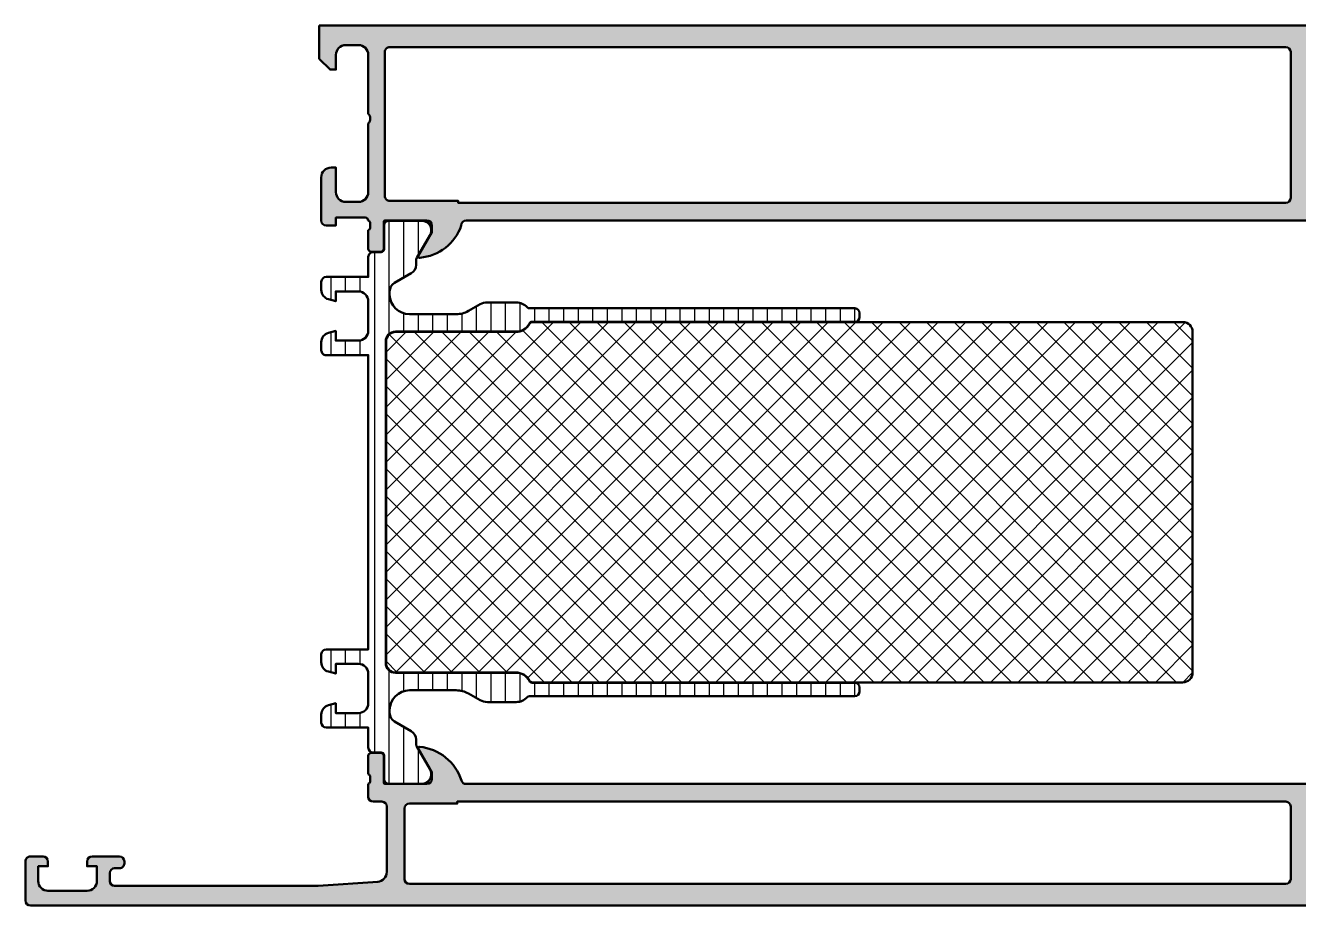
# Model space of a CAD drawing. Extents: x 0 to 260, y 0 to 90.
# Drawn here: x 0 to 130, y 0 to 89.8 of the extents above; entities that cross this region are included whole.
import ezdxf

# ---------------------------------------------------------------- set-up
doc = ezdxf.new("R2010")
doc.units = 0
for name, color, linetype, lineweight in [('0S-Alu contour', 7, 'Continuous', 50), ('0S-Alu hatch', 252, 'Continuous', 25), ('0S-Plastic contour', 254, 'Continuous', 50), ('0S-Plastic hatch', 253, 'Continuous', 25), ('0S-PT contour', 91, 'Continuous', 50), ('0S-PT hatch', 103, 'Continuous', 25)]:
    doc.layers.add(name, color=color, linetype=linetype, lineweight=lineweight)

# ---------------------------------------------------------------- blocks, each defined once
blk = doc.blocks.new('345580__B9517A01_B5C0_4A3F_B7CD_205CC49876D6_')
at = {"layer": '0S-Alu hatch'}
h = blk.add_hatch(color=256, dxfattribs=at)
edge = h.paths.add_edge_path()
edge.add_line((30, 89.80000000000003), (30, 86.39999852180478))
edge.add_line((30, 86.39999852180478), (31.0999755859375, 85.29999980926509))
edge.add_line((31.0999755859375, 85.29999980926509), (31.69998168945312, 85.29999980926509))
edge.add_line((31.69998168945312, 85.29999980926509), (31.69998168871611, 86.79996546848243))
edge.add_ellipse((32.70002008335165, 86.79996546848243), major_axis=(-1.000038394635549, 0), ratio=1, start_angle=270, end_angle=360, ccw=False)
edge.add_line((32.70002008335165, 87.80000386311796), (33.99995442909356, 87.80000386341928))
edge.add_ellipse((33.99995442852659, 86.79995829090755), major_axis=(-1.000045572511737, 0), ratio=1, start_angle=180, end_angle=269.9999999675165, ccw=False)
edge.add_line((35.00000000103833, 86.79995829090753), (35, 80.7999998092651))
edge.add_ellipse((34.47487768903659, 80.29999980926509), major_axis=(-0.725088574914509, 0), ratio=1, start_angle=136.4038464693326, end_angle=223.5961535306675, ccw=False)
edge.add_line((35, 79.7999998092651), (35.00000000036453, 72.80002776445481))
edge.add_ellipse((33.99997299848461, 72.8000277644548), major_axis=(-1.000027001879921, 0), ratio=1, start_angle=90, end_angle=180, ccw=False)
edge.add_line((33.99997299848461, 71.80000076257487), (32.70000151232053, 71.80000076274294))
edge.add_ellipse((32.70000151260096, 72.80002058608726), major_axis=(-1.000019823344317, 0), ratio=1, start_angle=0, end_angle=89.99999998393292, ccw=False)
edge.add_line((31.69998168925665, 72.80002058608724), (31.69998168945312, 75.2999998092651))
edge.add_line((31.69998168945312, 75.2999998092651), (31.20001605502165, 75.29999980985556))
edge.add_arc((31.20001605502165, 74.29996544369656), 1.000034366158999, 90, 180)
edge.add_line((30.19998168886265, 74.29996544369656), (30.19998168944562, 69.89999434846648))
edge.add_arc((30.69998443032073, 69.89999434853355), 0.5000027408751109, 180, 270)
edge.add_line((30.69998443032073, 69.39999160765845), (31.69998168945312, 69.39999160766598))
edge.add_line((31.69998168945312, 69.39999160766598), (31.70016479492188, 70.19972000122065))
edge.add_line((31.70016479492188, 70.19972000122065), (34.70003800909751, 70.19972000140574))
edge.add_ellipse((34.70003800909752, 69.89940034607781), major_axis=(-0.3003196553279253, 0), ratio=1, start_angle=180.0511970820352, end_angle=270.00000000000136, ccw=False)
edge.add_ellipse((34.92152106016126, 69.63214797861436), major_axis=(-0.2788951901448398, 0), ratio=1, start_angle=178.8354106258569, end_angle=253.58012358050388, ccw=False)
edge.add_line((35.20035864049408, 69.62647956789598), (35.20035864049408, 69.17288556789661))
edge.add_ellipse((34.9214905448509, 69.16722490841963), major_axis=(-0.2789255417371562, 0), ratio=1, start_angle=106.42459455535581, end_angle=181.1628700728718, ccw=False)
edge.add_line((35.00035764049407, 68.89968156789668), (35.00035764049407, 67.01967056788816))
edge.add_arc((35.30035764049408, 67.01967056788816), 0.3000000000000114, 180, 269.9999999999986)
edge.add_line((35.30035764049408, 66.71967056788814), (36.28033195953686, 66.71967056788814))
edge.add_arc((36.28033195953686, 67.01967056788816), 0.3000000000000114, 270, 360)
edge.add_line((36.58033195953687, 67.01967056788816), (36.58033195953687, 69.77966856788817))
edge.add_ellipse((36.70033195953697, 69.77966856788817), major_axis=(-0.120000000000104, 0), ratio=1, start_angle=265.58449498944435, end_angle=360, ccw=False)
edge.add_line((36.70957062048508, 69.89931240243016), (41.00051221468852, 69.89930496239573))
edge.add_ellipse((41.00051134773772, 69.3993203994287), major_axis=(-0.4999845629677806, 0), ratio=1, start_angle=180, end_angle=269.9999006516882, ccw=False)
edge.add_line((41.5004959107055, 69.3993203994287), (41.50049591064453, 68.69930801391598))
edge.add_line((41.50049591064453, 68.69930801391598), (40.11225128173828, 66.29478988647458))
edge.add_arc((40.23609723052484, 66.23688135873356), 0.1367158243071213, 154.9399071397919, 284.9282666313416)
edge.add_arc((39.92151596784562, 70.91557957429787), 4.823500259115358, 274.1587444483585, 341.678330230118)
edge.add_ellipse((45.000588291585, 69.3999001812348), major_axis=(-0.5000917814879501, 0), ratio=1, start_angle=-89.9317250025066, end_angle=0.06819458037307413, ccw=False)
edge.add_line((44.99999237060552, 69.89999160766598), (214.9994794060899, 69.89930496228506))
edge.add_ellipse((214.9994773865842, 69.39931640635945), major_axis=(-0.49998855592969, 0), ratio=1, start_angle=179.9986885611582, end_angle=269.99976857639973, ccw=False)
edge.add_arc((219.977377074797, 70.78583687109092), 4.687660273983787, 197.2045170357578, 266.9584959774186)
edge.add_arc((219.7667764371957, 66.23444528978179), 0.1351537462999097, 253.6159180650848, 386.5186134924327)
edge.add_line((219.887710571289, 66.29478988647453), (218.4994659423828, 68.699308013916))
edge.add_line((218.4994659423828, 68.699308013916), (218.4994659423552, 69.39931784455008))
edge.add_ellipse((218.9994530601293, 69.39931784455008), major_axis=(-0.4999871177740545, 0), ratio=1, start_angle=270.0000993480004, end_angle=360, ccw=False)
edge.add_line((218.9994521931767, 69.89930496232337), (223.2910830284891, 69.8993124036063))
edge.add_ellipse((223.299846149721, 69.77963279921897), major_axis=(-0.1200000000001284, 0), ratio=1, start_angle=180, end_angle=274.18780994660534, ccw=False)
edge.add_line((223.4198461497212, 69.779632799219), (223.4198461497211, 67.01963479921899))
edge.add_arc((223.7198461497211, 67.01963479921899), 0.2999999999999545, 180, 270)
edge.add_line((223.7198461497211, 66.71963479921904), (224.6998204687639, 66.71963479921901))
edge.add_arc((224.6998204687639, 67.019634799219), 0.2999999999999971, 270, 360)
edge.add_line((224.9998204687639, 67.01963479921899), (224.999820468764, 68.89964579922749))
edge.add_ellipse((225.0786875644072, 69.16718913975052), major_axis=(-0.2789255417372578, 0), ratio=1, start_angle=-1.162870072608598, end_angle=73.57540544463791, ccw=False)
edge.add_line((224.7998194687639, 69.17284979922623), (224.7998194687639, 69.6264437992274))
edge.add_ellipse((225.0786569153069, 69.63211220723817), major_axis=(-0.2788950563276754, 0), ratio=1, start_angle=-73.58012358058221, end_angle=1.1645893766420272, ccw=False)
edge.add_ellipse((225.2999407216665, 69.89959974650107), major_axis=(-0.3001202547224071, 0), ratio=1, start_angle=270, end_angle=359.993689922838, ccw=False)
edge.add_line((225.2999407216665, 70.19972000122347), (228.2998046874999, 70.19972000122065))
edge.add_line((228.2998046874999, 70.19972000122065), (228.2999877929687, 69.39999160766598))
edge.add_line((228.2999877929687, 69.39999160766598), (229.2999850521012, 69.39999160765846))
edge.add_arc((229.2999850521012, 69.89999434853358), 0.5000027408751038, 270, 360)
edge.add_line((229.7999877929763, 69.89999434846646), (229.7999877935592, 74.29996544369656))
edge.add_arc((228.7999534274002, 74.29996544369656), 1.000034366159042, 0, 89.99999999999837)
edge.add_line((228.7999534274002, 75.2999998098556), (228.2999877929687, 75.2999998092651))
edge.add_line((228.2999877929687, 75.2999998092651), (228.2999877931652, 72.80002058608724))
edge.add_ellipse((227.2999679698209, 72.80002058608729), major_axis=(-1.000019823344359, 0), ratio=1, start_angle=90.00000001606918, end_angle=180, ccw=False)
edge.add_line((227.2999679701013, 71.80000076274294), (225.9999964839372, 71.80000076257488))
edge.add_ellipse((225.9999964839372, 72.80002776445473), major_axis=(-1.000027001879843, 0), ratio=1, start_angle=0, end_angle=90.00000000000159, ccw=False)
edge.add_line((224.9999694820574, 72.80002776445474), (224.9999694824219, 79.7999998092651))
edge.add_ellipse((225.5250917933853, 80.29999980926509), major_axis=(-0.725088574914509, 0), ratio=1, start_angle=-43.59615353066738, end_angle=43.59615353066738, ccw=False)
edge.add_line((224.9999694824219, 80.7999998092651), (224.9999694813836, 86.79995829090753))
edge.add_ellipse((226.0000150538953, 86.79995829090755), major_axis=(-1.000045572511766, 0), ratio=1, start_angle=270.00000003248596, end_angle=360, ccw=False)
edge.add_line((226.0000150533283, 87.8000038634193), (227.2999493990703, 87.80000386311796))
edge.add_ellipse((227.2999493990702, 86.79996546848236), major_axis=(-1.000038394635609, 0), ratio=1, start_angle=180, end_angle=269.9999999999984, ccw=False)
edge.add_line((228.2999877937058, 86.79996546848236), (228.2999877929687, 85.29999980926509))
edge.add_line((228.2999877929687, 85.29999980926509), (228.8999938964844, 85.29999980926509))
edge.add_line((228.8999938964844, 85.29999980926509), (229.9999694824219, 86.39999852180478))
edge.add_line((229.9999694824219, 86.39999852180478), (229.9999694824219, 89.80000000000003))
edge.add_line((229.9999694824219, 89.80000000000003), (30, 89.80000000000003))
edge = h.paths.add_edge_path()
edge.add_ellipse((37.19999335623653, 87.09998761796082), major_axis=(-0.5000078521478031, 0), ratio=1, start_angle=269.9999999999992, end_angle=360, ccw=False)
edge.add_line((37.19999335623654, 87.59999547010862), (128.6999893188476, 87.59999547004693))
edge.add_ellipse((128.6999889679596, 87.0999951191589), major_axis=(-0.5000003508881719, 0), ratio=1, start_angle=180, end_angle=269.9999597912186, ccw=False)
edge.add_line((129.1999893188477, 87.0999951191589), (129.1999893188477, 72.19999501031185))
edge.add_ellipse((128.6999889679596, 72.19999501031185), major_axis=(-0.5000003508881719, 0), ratio=1, start_angle=90, end_angle=180, ccw=False)
edge.add_line((128.6999889679596, 71.69999465942368), (44.19998550415039, 71.6999946594238))
edge.add_line((44.19998550415039, 71.6999946594238), (44.19998550415039, 71.89999160766598))
edge.add_line((44.19998550415039, 71.89999160766598), (37.19999015797926, 71.89999160764432))
edge.add_ellipse((37.19999015797925, 72.39999626149485), major_axis=(-0.5000046538505245, 0), ratio=1, start_angle=0, end_angle=90.0000000000008, ccw=False)
edge.add_line((36.69998550412873, 72.39999626149485), (36.69998550408873, 87.09998761796157))
edge = h.paths.add_edge_path()
edge.add_ellipse((131.2999881438568, 87.09999511915893), major_axis=(-0.5000003508881435, 0), ratio=1, start_angle=270.00000000000324, end_angle=360, ccw=False)
edge.add_line((131.2999881438567, 87.59999547004708), (222.7999877929687, 87.59999547004693))
edge.add_ellipse((222.7999799408826, 87.09998761796076), major_axis=(-0.5000078521478315, 0), ratio=1, start_angle=180, end_angle=269.99910023133594, ccw=False)
edge.add_line((223.2999877930304, 87.09998761796153), (223.2999877929904, 72.39999626149486))
edge.add_ellipse((222.7999831391398, 72.39999626149486), major_axis=(-0.5000046538505388, 0), ratio=1, start_angle=90.00000000000318, end_angle=180, ccw=False)
edge.add_line((222.7999831391399, 71.89999160764432), (215.7999877929687, 71.89999160766598))
edge.add_line((215.7999877929687, 71.89999160766598), (215.7999877929687, 71.6999946594238))
edge.add_line((215.7999877929687, 71.6999946594238), (131.2999881438567, 71.69999465942364))
edge.add_ellipse((131.2999881438568, 72.19999501031181), major_axis=(-0.5000003508881719, 0), ratio=1, start_angle=0, end_angle=89.9999999999967, ccw=False)
edge.add_line((130.7999877929686, 72.19999501031181), (130.7999877929686, 87.09999511915893))
at = {"layer": '0S-Alu contour', "color": 7}
for points in [[(30, 89.80000000000003), (30, 86.39999852180478), (31.0999755859375, 85.29999980926509), (31.69998168945312, 85.29999980926509), (31.69998168871611, 86.79996546848243)], [(228.2999877937058, 86.79996546848236), (228.2999877929687, 85.29999980926509), (228.8999938964844, 85.29999980926509), (229.9999694824219, 86.39999852180478), (229.9999694824219, 89.80000000000003), (30, 89.80000000000003)], [(32.70002008335165, 87.80000386311796), (33.99995442909356, 87.80000386341928)], [(37.19999335623654, 87.59999547010862), (128.6999893188476, 87.59999547004693)], [(35.00000000103833, 86.79995829090753), (35, 80.7999998092651)], [(36.69998550412873, 72.39999626149485), (36.69998550408873, 87.09998761796157)], [(129.1999893188477, 87.0999951191589), (129.1999893188477, 72.19999501031185)], [(35, 79.7999998092651), (35.00000000036453, 72.80002776445481)], [(30.19998168886265, 74.29996544369656), (30.19998168944562, 69.89999434846648)], [(31.69998168925665, 72.80002058608724), (31.69998168945312, 75.2999998092651), (31.20001605502165, 75.29999980985556)], [(33.99997299848461, 71.80000076257487), (32.70000151232053, 71.80000076274294)], [(128.6999889679596, 71.69999465942368), (44.19998550415039, 71.6999946594238), (44.19998550415039, 71.89999160766598), (37.19999015797926, 71.89999160764432)], [(30.69998443032073, 69.39999160765845), (31.69998168945312, 69.39999160766598), (31.70016479492188, 70.19972000122065), (34.70003800909751, 70.19972000140574)], [(35.20035864049408, 69.62647956789598), (35.20035864049408, 69.17288556789661)], [(36.58033195953687, 67.01967056788816), (36.58033195953687, 69.77966856788817)], [(36.70957062048508, 69.89931240243016), (41.00051221468852, 69.89930496239573)], [(41.5004959107055, 69.3993203994287), (41.50049591064453, 68.69930801391598), (40.11225128173828, 66.29478988647458)], [(44.99999237060552, 69.89999160766598), (214.9994794060899, 69.89930496228506)], [(35.00035764049407, 68.89968156789668), (35.00035764049407, 67.01967056788816)], [(35.30035764049408, 66.71967056788814), (36.28033195953686, 66.71967056788814)]]:
    blk.add_lwpolyline(points, dxfattribs=at)
at = {"layer": '0S-Alu contour', "color": 7, "extrusion": (0, 0, -1)}
for centre, radius, start, end in [((-32.70002008335165, 86.79996546848243), 1.000038394635549, 0, 90), ((-33.99995442852659, 86.79995829090755), 1.000045572511737, 90.00000003248354, 180), ((-37.19999335623653, 87.09998761796082), 0.5000078521478031, 0, 90.00000000000081), ((-128.6999889679596, 87.0999951191589), 0.5000003508881719, 90.0000402087814, 180), ((-34.47487768903659, 80.29999980926509), 0.725088574914509, 136.4038464693325, 223.5961535306674), ((-32.70000151260096, 72.80002058608726), 1.000019823344317, 270.0000000160671, 0), ((-33.99997299848461, 72.8000277644548), 1.000027001879921, 180, 270), ((-37.19999015797925, 72.39999626149485), 0.5000046538505245, 269.9999999999992, 0), ((-128.6999889679596, 72.19999501031185), 0.5000003508881719, 180, 270), ((-34.70003800909752, 69.89940034607781), 0.3003196553279253, 89.99999999999864, 179.9488029179648), ((-34.92152106016126, 69.63214797861436), 0.2788951901448398, 106.4198764194961, 181.1645893741432), ((-34.9214905448509, 69.16722490841963), 0.2789255417371562, 178.8371299271282, 253.5754054446442), ((-36.70033195953697, 69.77966856788817), 0.120000000000104, 0, 94.41550501055562), ((-41.00051134773772, 69.3993203994287), 0.4999845629677806, 90.00009934831178, 180), ((-45.000588291585, 69.3999001812348), 0.5000917814879501, 359.9318054196269, 89.93172500250674)]:
    blk.add_arc(centre, radius, start, end, dxfattribs=at)
at = {"layer": '0S-Alu contour', "color": 7}
for centre, radius, start, end in [((31.20001605502165, 74.29996544369656), 1.000034366158999, 90, 180), ((30.69998443032073, 69.89999434853355), 0.5000027408751109, 180, 270), ((39.92151596784562, 70.91557957429787), 4.823500259115358, 274.1587444483585, 341.678330230118), ((35.30035764049408, 67.01967056788816), 0.3000000000000114, 180, 269.9999999999986), ((36.28033195953686, 67.01967056788816), 0.3000000000000114, 270, 0), ((40.23609723052484, 66.23688135873356), 0.1367158243071213, 154.9399071397919, 284.9282666313416)]:
    blk.add_arc(centre, radius, start, end, dxfattribs=at)
blk = doc.blocks.new('245329__1986B05C_90F6_4254_B314_C92E28A508D5___5B4D52C8_DFF7_4122_A26E_63A068A62F2D_')
at = {"layer": '0S-Plastic hatch'}
h = blk.add_hatch(dxfattribs=at)
h.set_pattern_fill('ANSI31', color=256, scale=0.4680000000000001, angle=45, style=0)
h.set_pattern_definition([(90, (0, 0), (-1.4859, 0), [])])
edge = h.paths.add_edge_path()
edge.add_arc((39.19999999999996, 62.34999999999937), 2.010000000000005, 180, 270)
edge.add_line((39.19999999999996, 60.33999999999936), (43.99162662856488, 60.33999999999935))
edge.add_arc((43.99162662856488, 62.84999999999946), 2.510000000000104, 270, 299.5075853665981)
edge.add_line((45.22789897100707, 60.66557085367472), (46.43147689222133, 61.34673283985069))
edge.add_ellipse((47.16535967717709, 60.05000000000048), major_axis=(-1.49000000000014, 0), ratio=1, start_angle=269.99999999999943, end_angle=299.50758536659833, ccw=False)
edge.add_line((47.16535967717711, 61.54000000000062), (50.12499866056391, 61.54000000000062))
edge.add_ellipse((50.12499866056387, 60.05000000004333), major_axis=(-1.489999999957291, 0), ratio=1, start_angle=221.8103148951162, end_angle=269.99999999999864, ccw=False)
edge.add_arc((51.46663944704583, 61.24999999999938), 0.3100000000000608, 221.8103148951158, 270)
edge.add_line((51.46663944704583, 60.93999999999932), (84.6945936405891, 60.93999999999935))
edge.add_ellipse((84.69459364058909, 60.44999999999934), major_axis=(-0.4900000000000162, 0), ratio=1, start_angle=180, end_angle=269.9999999999967, ccw=False)
edge.add_line((85.18459364058911, 60.44999999999935), (85.18459364058911, 60.04999999999931))
edge.add_ellipse((84.69459364058916, 60.04999999999932), major_axis=(-0.4899999999999523, 0), ratio=1, start_angle=90.0000000000017, end_angle=180, ccw=False)
edge.add_line((84.69459364058916, 59.55999999999936), (51.73745021024311, 59.55999999999933))
edge.add_arc((51.7374502102431, 59.24999999999914), 0.3100000000001941, 89.9999999999987, 153.6122000380876)
edge.add_ellipse((50.1249986605644, 60.05000000003205), major_axis=(-1.490000000031441, 0), ratio=1, start_angle=87.34531223058929, end_angle=153.6122000380873, ccw=False)
edge.add_line((50.05598712564871, 58.56159904325251), (37.7997360613143, 58.55839617304859))
edge.add_arc((37.79999999999983, 57.54839620753553), 1.009999999999999, 90.01497284445892, 180)
edge.add_line((36.78999999999984, 57.54839620753553), (36.79000000000012, 24.75160379246477))
edge.add_arc((37.80000000000013, 24.75160379246478), 1.010000000000005, 180, 269.9850271555407)
edge.add_line((37.79973606131458, 23.74160382695172), (50.05598712564865, 23.7384009567478))
edge.add_ellipse((50.12499866056448, 22.24999999996836), major_axis=(-1.490000000031339, 0), ratio=1, start_angle=206.3877999619125, end_angle=272.6546877694161, ccw=False)
edge.add_arc((51.7374502102432, 23.05000000000127), 0.3100000000003116, 206.387799961913, 270)
edge.add_line((51.7374502102432, 22.74000000000096), (84.69459364058913, 22.74000000000095))
edge.add_ellipse((84.69459364058913, 22.25000000000098), major_axis=(-0.4899999999999736, 0), ratio=1, start_angle=180, end_angle=270, ccw=False)
edge.add_line((85.18459364058911, 22.25000000000097), (85.18459364058911, 21.85000000000095))
edge.add_ellipse((84.6945936405891, 21.85000000000097), major_axis=(-0.4900000000000091, 0), ratio=1, start_angle=90.0000000000017, end_angle=180, ccw=False)
edge.add_line((84.6945936405891, 21.36000000000096), (51.46663944704581, 21.36000000000096))
edge.add_arc((51.46663944704581, 21.05000000000092), 0.3100000000000413, 90.00000000000134, 138.1896851048852)
edge.add_ellipse((50.12499866056391, 22.24999999995688), major_axis=(-1.489999999957196, 0), ratio=1, start_angle=90, end_angle=138.1896851048847, ccw=False)
edge.add_line((50.12499866056391, 20.75999999999969), (47.16535967717703, 20.75999999999969))
edge.add_ellipse((47.16535967717701, 22.2499999999997), major_axis=(-1.490000000000012, 0), ratio=1, start_angle=60.49241463340172, end_angle=90.0000000000008, ccw=False)
edge.add_line((46.43147689222131, 20.95326716014961), (45.22789897100707, 21.63442914632558))
edge.add_arc((43.99162662856489, 19.45000000000088), 2.510000000000058, 60.49241463340152, 89.99999999999984)
edge.add_line((43.99162662856489, 21.96000000000094), (39.19999999999996, 21.96000000000094))
edge.add_arc((39.19999999999996, 19.95000000000093), 2.010000000000008, 90, 180)
edge.add_line((37.18999999999996, 19.95000000000056), (37.19000000000001, 19.64428655316083))
edge.add_arc((38.20000000000001, 19.64428655316099), 1.009999999999998, 180, 239.9999999999998)
edge.add_line((37.69500000000001, 18.76960089533871), (39.393692007793, 17.78886060736915))
edge.add_ellipse((38.89869200779301, 16.93149545762258), major_axis=(-0.9899999999999806, 0), ratio=1, start_angle=180, end_angle=240, ccw=False)
edge.add_line((39.88869200779299, 16.9314954576224), (39.88869200779291, 16.47641776617662))
edge.add_arc((40.39869200779288, 16.47641776617653), 0.5099999999999838, 180, 209.9999965993454)
edge.add_line((39.95701903672792, 16.22141779239098), (41.27694055409615, 13.93524634894258))
edge.add_ellipse((40.4442288491153, 13.39981807472298), major_axis=(-0.989996070924469, 0), ratio=1, start_angle=98.22289635890019, end_angle=212.7407569883862, ccw=False)
edge.add_line((40.58582249619141, 12.42000000000013), (37.10999536038208, 12.41999999999317))
edge.add_ellipse((37.10999536038208, 12.90999597743874), major_axis=(-0.4899959774455702, 0), ratio=1, start_angle=-0.0003024757485832197, end_angle=90, ccw=False)
edge.add_line((36.61999938294334, 12.90999856422538), (36.62033133037529, 15.3099541230334))
edge.add_arc((36.31033133333452, 15.30999699999414), 0.3100000000059852, 359.9920752615574, 449.9999999988942)
edge.add_line((36.3103313333405, 15.61999700000013), (35.49999732109787, 15.61999699999295))
edge.add_ellipse((35.4999973210979, 16.10999432109089), major_axis=(-0.4899973210979347, 0), ratio=1, start_angle=0, end_angle=89.99999999999591, ccw=False)
edge.add_line((35.00999999999997, 16.10999432109094), (35.00999999999997, 18.16000000000015))
edge.add_line((35.00999999999997, 18.16000000000015), (30.69999999999998, 18.16000000000015))
edge.add_ellipse((30.69999999999998, 18.65000000000015), major_axis=(-0.4899999999999985, 0), ratio=1, start_angle=0, end_angle=89.9999999999996, ccw=False)
edge.add_line((30.20999999999998, 18.65000000000015), (30.20999999999997, 19.48074922337452))
edge.add_ellipse((31.19999999999996, 19.4807492233745), major_axis=(-0.9899999999999913, 0), ratio=1, start_angle=285.0000000000001, end_angle=360, ccw=False)
edge.add_line((30.94376914534847, 20.43701579140067), (31.68999999999999, 20.63696774627174))
edge.add_line((31.68999999999999, 20.63696774627174), (31.68999999999997, 19.64000000000014))
edge.add_line((31.68999999999997, 19.64000000000014), (33.99999999999997, 19.64000000000014))
edge.add_arc((33.99999999999997, 20.65000000000015), 1.010000000000001, 270.0000000000004, 360)
edge.add_line((35.00999999999996, 20.65000000000015), (35.00999999999998, 23.65000000000014))
edge.add_arc((33.99999999999998, 23.65000000000015), 1.009999999999998, 0, 89.9999999999996)
edge.add_line((33.99999999999999, 24.66000000000015), (31.68999999999998, 24.66000000000015))
edge.add_line((31.68999999999998, 24.66000000000015), (31.68999999999997, 23.66303225372854))
edge.add_line((31.68999999999997, 23.66303225372854), (30.94376914534846, 23.86298420859962))
edge.add_ellipse((31.19999999999997, 24.8192507766258), major_axis=(-0.9900000000000034, 0), ratio=1, start_angle=0, end_angle=74.99999999999898, ccw=False)
edge.add_line((30.20999999999997, 24.8192507766258), (30.20999999999997, 25.65000000000014))
edge.add_ellipse((30.69999999999998, 25.65000000000014), major_axis=(-0.4900000000000162, 0), ratio=1, start_angle=270.0000000000004, end_angle=360, ccw=False)
edge.add_line((30.69999999999998, 26.14000000000015), (35.00999999999997, 26.14000000000014))
edge.add_line((35.00999999999997, 26.14000000000014), (35.00999999999998, 56.16000000000016))
edge.add_line((35.00999999999998, 56.16000000000016), (30.69999999999995, 56.16000000000016))
edge.add_ellipse((30.69999999999994, 56.65000000000012), major_axis=(-0.4899999999999594, 0), ratio=1, start_angle=0, end_angle=90.0000000000008, ccw=False)
edge.add_line((30.20999999999999, 56.65000000000014), (30.20999999999999, 57.48074922337451))
edge.add_ellipse((31.20000000000006, 57.4807492233745), major_axis=(-0.9900000000000659, 0), ratio=1, start_angle=284.99999999999847, end_angle=360, ccw=False)
edge.add_line((30.94376914534857, 58.43701579140075), (31.69, 58.63696774627177))
edge.add_line((31.69, 58.63696774627177), (31.68999999999999, 57.64000000000013))
edge.add_line((31.68999999999999, 57.64000000000013), (34, 57.64000000000017))
edge.add_arc((33.99999999999999, 58.65000000000016), 1.009999999999998, 270.0000000000008, 360)
edge.add_line((35.00999999999999, 58.65000000000017), (35.00999999999998, 61.65000000000021))
edge.add_arc((33.99999999999999, 61.6500000000002), 1.00999999999999, 0, 90.00000000000081)
edge.add_line((33.99999999999997, 62.66000000000019), (31.68999999999999, 62.66000000000016))
edge.add_line((31.68999999999999, 62.66000000000016), (31.68999999999999, 61.66303225372859))
edge.add_line((31.68999999999999, 61.66303225372859), (30.94376914534848, 61.86298420859966))
edge.add_ellipse((31.19999999999996, 62.81925077662579), major_axis=(-0.9899999999999591, 0), ratio=1, start_angle=0, end_angle=74.99999999999977, ccw=False)
edge.add_line((30.21000000000001, 62.81925077662579), (30.20999999999999, 63.65000000000016))
edge.add_ellipse((30.7, 63.65000000000016), major_axis=(-0.4900000000000056, 0), ratio=1, start_angle=270.0000000000004, end_angle=360, ccw=False)
edge.add_line((30.69999999999999, 64.14000000000017), (35.00999999999999, 64.14000000000016))
edge.add_line((35.00999999999999, 64.14000000000016), (35.00999999999998, 66.19000567890934))
edge.add_ellipse((35.49999732109798, 66.19000567890934), major_axis=(-0.4899973210980022, 0), ratio=1, start_angle=269.99969301797677, end_angle=360, ccw=False)
edge.add_line((35.49999994642868, 66.68000300000031), (36.31033133334047, 66.68000300000014))
edge.add_arc((36.31033133334047, 66.99000300000017), 0.3100000000000307, 270, 360.0079248428869)
edge.add_line((36.62033133037521, 66.99004587752644), (36.61999938762342, 69.38993624989722))
edge.add_ellipse((37.10999536036688, 69.39000402257676), major_axis=(-0.4899959774303628, 0), ratio=1, start_angle=-90.00000000177971, end_angle=0.00792473549921624, ccw=False)
edge.add_line((37.10999536038209, 69.88000000000712), (40.58582249619141, 69.88000000000017))
edge.add_ellipse((40.4442288491153, 68.90018192527731), major_axis=(-0.9899960709244869, 0), ratio=1, start_angle=147.2592430116216, end_angle=261.7771036410999, ccw=False)
edge.add_line((41.27694055409624, 68.36475365105781), (39.95701903672792, 66.07858220760932))
edge.add_arc((40.39869200779286, 65.82358223382377), 0.5099999999999598, 150.000003400653, 180)
edge.add_line((39.88869200779291, 65.82358223382369), (39.88869200779299, 65.36850454237788))
edge.add_ellipse((38.89869200779296, 65.3685045423777), major_axis=(-0.9900000000000304, 0), ratio=1, start_angle=120.00000000000259, end_angle=180, ccw=False)
edge.add_line((39.39369200779302, 64.51113939263111), (37.69499999999999, 63.53039910466151))
edge.add_arc((38.20000000000001, 62.65571344683923), 1.010000000000008, 120.0000000000008, 180)
edge.add_line((37.19, 62.65571344683941), (37.18999999999996, 62.34999999999974))
at = {"layer": '0S-Plastic contour', "color": 7}
for points in [[(36.62033133037521, 66.99004587752644), (36.61999938762342, 69.38993624989722)], [(37.10999536038209, 69.88000000000712), (40.58582249619141, 69.88000000000017)], [(41.27694055409624, 68.36475365105781), (39.95701903672792, 66.07858220760932)], [(35.49999994642868, 66.68000300000031), (36.31033133334047, 66.68000300000014)], [(30.69999999999999, 64.14000000000017), (35.00999999999999, 64.14000000000016), (35.00999999999998, 66.19000567890934)], [(39.88869200779291, 65.82358223382369), (39.88869200779299, 65.36850454237788)], [(39.39369200779302, 64.51113939263111), (37.69499999999999, 63.53039910466151)], [(30.21000000000001, 62.81925077662579), (30.20999999999999, 63.65000000000016)], [(33.99999999999997, 62.66000000000019), (31.68999999999999, 62.66000000000016), (31.68999999999999, 61.66303225372859), (30.94376914534848, 61.86298420859966)], [(37.19, 62.65571344683941), (37.18999999999996, 62.34999999999974)], [(35.00999999999999, 58.65000000000017), (35.00999999999998, 61.65000000000021)], [(45.22789897100707, 60.66557085367472), (46.43147689222133, 61.34673283985069)], [(47.16535967717711, 61.54000000000062), (50.12499866056391, 61.54000000000062)], [(39.19999999999996, 60.33999999999936), (43.99162662856488, 60.33999999999935)], [(51.46663944704583, 60.93999999999932), (84.6945936405891, 60.93999999999935)], [(85.18459364058911, 60.44999999999935), (85.18459364058911, 60.04999999999931)], [(30.94376914534857, 58.43701579140075), (31.69, 58.63696774627177), (31.68999999999999, 57.64000000000013), (34, 57.64000000000017)], [(50.05598712564871, 58.56159904325251), (37.7997360613143, 58.55839617304859)], [(84.69459364058916, 59.55999999999936), (51.73745021024311, 59.55999999999933)], [(30.20999999999999, 56.65000000000014), (30.20999999999999, 57.48074922337451)], [(36.78999999999984, 57.54839620753553), (36.79000000000012, 24.75160379246477)], [(30.69999999999998, 26.14000000000015), (35.00999999999997, 26.14000000000014), (35.00999999999998, 56.16000000000016), (30.69999999999995, 56.16000000000016)], [(30.20999999999997, 24.8192507766258), (30.20999999999997, 25.65000000000014)], [(33.99999999999999, 24.66000000000015), (31.68999999999998, 24.66000000000015), (31.68999999999997, 23.66303225372854), (30.94376914534846, 23.86298420859962)], [(35.00999999999996, 20.65000000000015), (35.00999999999998, 23.65000000000014)], [(37.79973606131458, 23.74160382695172), (50.05598712564865, 23.7384009567478)], [(51.7374502102432, 22.74000000000096), (84.69459364058913, 22.74000000000095)], [(85.18459364058911, 22.25000000000097), (85.18459364058911, 21.85000000000095)], [(43.99162662856489, 21.96000000000094), (39.19999999999996, 21.96000000000094)], [(46.43147689222131, 20.95326716014961), (45.22789897100707, 21.63442914632558)], [(84.6945936405891, 21.36000000000096), (51.46663944704581, 21.36000000000096)], [(30.94376914534847, 20.43701579140067), (31.68999999999999, 20.63696774627174), (31.68999999999997, 19.64000000000014), (33.99999999999997, 19.64000000000014)], [(37.18999999999996, 19.95000000000056), (37.19000000000001, 19.64428655316083)], [(50.12499866056391, 20.75999999999969), (47.16535967717703, 20.75999999999969)], [(30.20999999999998, 18.65000000000015), (30.20999999999997, 19.48074922337452)], [(37.69500000000001, 18.76960089533871), (39.393692007793, 17.78886060736915)], [(35.00999999999997, 16.10999432109094), (35.00999999999997, 18.16000000000015), (30.69999999999998, 18.16000000000015)], [(39.88869200779299, 16.9314954576224), (39.88869200779291, 16.47641776617662)], [(36.3103313333405, 15.61999700000013), (35.49999732109787, 15.61999699999295)], [(39.95701903672792, 16.22141779239098), (41.27694055409615, 13.93524634894258)], [(36.61999938294334, 12.90999856422538), (36.62033133037529, 15.3099541230334)], [(40.58582249619141, 12.42000000000013), (37.10999536038208, 12.41999999999317)]]:
    blk.add_lwpolyline(points, dxfattribs=at)
at = {"layer": '0S-Plastic contour', "color": 7, "extrusion": (0, 0, -1)}
for centre, radius, start, end in [((-37.10999536036688, 69.39000402257676), 0.4899959774303628, 359.9920752645008, 90.00000000177967), ((-40.4442288491153, 68.90018192527731), 0.9899960709244869, 98.22289635890009, 212.7407569883785), ((-35.49999732109798, 66.19000567890934), 0.4899973210980022, 0, 90.00030698202325), ((-38.89869200779296, 65.3685045423777), 0.9900000000000304, 180, 239.9999999999974), ((-30.7, 63.65000000000016), 0.4900000000000056, 0, 89.99999999999959), ((-31.19999999999996, 62.81925077662579), 0.9899999999999591, 285.0000000000002, 0), ((-47.16535967717709, 60.05000000000048), 1.49000000000014, 60.49241463340167, 90.00000000000055), ((-50.12499866056387, 60.05000000004333), 1.489999999957291, 90.00000000000138, 138.1896851048838), ((-84.69459364058909, 60.44999999999934), 0.4900000000000162, 90.00000000000333, 180), ((-84.69459364058916, 60.04999999999932), 0.4899999999999523, 180, 269.9999999999983), ((-50.1249986605644, 60.05000000003205), 1.490000000031441, 206.3877999619128, 272.6546877694108), ((-31.20000000000006, 57.4807492233745), 0.9900000000000659, 0, 75.00000000000155), ((-30.69999999999994, 56.65000000000012), 0.4899999999999594, 269.9999999999992, 0), ((-30.69999999999998, 25.65000000000014), 0.4900000000000162, 0, 89.99999999999959), ((-31.19999999999997, 24.8192507766258), 0.9900000000000034, 285.000000000001, 0), ((-50.12499866056448, 22.24999999996836), 1.490000000031339, 87.34531223058389, 153.6122000380875), ((-84.69459364058913, 22.25000000000098), 0.4899999999999736, 90, 180), ((-47.16535967717701, 22.2499999999997), 1.490000000000012, 269.9999999999992, 299.5075853665983), ((-50.12499866056391, 22.24999999995688), 1.489999999957196, 221.8103148951154, 270), ((-84.6945936405891, 21.85000000000097), 0.4900000000000091, 180, 269.9999999999983), ((-31.19999999999996, 19.4807492233745), 0.9899999999999913, 0, 74.99999999999991), ((-30.69999999999998, 18.65000000000015), 0.4899999999999985, 270.0000000000004, 0), ((-38.89869200779301, 16.93149545762258), 0.9899999999999806, 120, 180), ((-35.4999973210979, 16.10999432109089), 0.4899973210979347, 270.0000000000041, 0), ((-40.4442288491153, 13.39981807472298), 0.9899960709244691, 147.2592430116138, 261.7771036410998), ((-37.10999536038208, 12.90999597743874), 0.4899959774455703, 270, 0.0003024757486817)]:
    blk.add_arc(centre, radius, start, end, dxfattribs=at)
at = {"layer": '0S-Plastic contour', "color": 7}
for centre, radius, start, end in [((36.31033133334047, 66.99000300000017), 0.3100000000000307, 270, 0.007924842886852), ((40.39869200779286, 65.82358223382377), 0.5099999999999598, 150.000003400653, 180), ((33.99999999999999, 61.6500000000002), 1.00999999999999, 0, 90.00000000000081), ((38.20000000000001, 62.65571344683923), 1.010000000000008, 120.0000000000008, 180), ((39.19999999999996, 62.34999999999937), 2.010000000000005, 180, 270), ((43.99162662856488, 62.84999999999946), 2.510000000000104, 270, 299.5075853665981), ((51.46663944704583, 61.24999999999938), 0.3100000000000608, 221.8103148951158, 270), ((33.99999999999999, 58.65000000000016), 1.009999999999998, 270.0000000000008, 0), ((37.79999999999983, 57.54839620753553), 1.009999999999999, 90.01497284445892, 180), ((51.7374502102431, 59.24999999999914), 0.3100000000001941, 89.9999999999987, 153.6122000380876), ((37.80000000000013, 24.75160379246478), 1.010000000000005, 180, 269.9850271555407), ((33.99999999999998, 23.65000000000015), 1.009999999999998, 0, 89.9999999999996), ((51.7374502102432, 23.05000000000127), 0.3100000000003116, 206.387799961913, 270), ((39.19999999999996, 19.95000000000093), 2.010000000000008, 90, 180), ((43.99162662856489, 19.45000000000088), 2.510000000000058, 60.49241463340152, 89.99999999999984), ((51.46663944704581, 21.05000000000092), 0.3100000000000413, 90.00000000000134, 138.1896851048852), ((33.99999999999997, 20.65000000000015), 1.010000000000001, 270.0000000000004, 0), ((38.20000000000001, 19.64428655316099), 1.009999999999998, 180, 239.9999999999998), ((36.31033133333452, 15.30999699999414), 0.3100000000059852, 359.9920752615574, 89.99999999889422), ((40.39869200779288, 16.47641776617653), 0.5099999999999838, 180, 209.9999965993454)]:
    blk.add_arc(centre, radius, start, end, dxfattribs=at)
blk = doc.blocks.new('465240__2FE22B46_4A5C_4CD0_AA22_C3966DC55B5A_')
at = {"layer": '0S-PT hatch'}
h = blk.add_hatch(dxfattribs=at)
h.set_pattern_fill('ANSI37', color=256, scale=0.625, angle=90, style=0)
h.set_pattern_definition([(135, (0, 0), (-1.403165018917055, -1.403165018917055), []), (225, (0, 0), (1.403165018917055, -1.403165018917055), [])])
edge = h.paths.add_edge_path()
edge.add_line((119.1799999999999, 58.54999999999935), (119.18, 23.75000000000096))
edge.add_ellipse((118.2, 23.75000000000094), major_axis=(-0.9799999999999754, 0), ratio=1, start_angle=89.9999999999983, end_angle=180, ccw=False)
edge.add_line((118.2, 22.77000000000096), (84.69459364058915, 22.77000000000096))
edge.add_line((84.69459364058915, 22.77000000000096), (51.7374502102432, 22.77000000000095))
edge.add_ellipse((51.73745021024321, 23.05000000000127), major_axis=(-0.2800000000003173, 0), ratio=1, start_angle=26.387799961910673, end_angle=89.9999999999971, ccw=False)
edge.add_arc((50.12499866056448, 22.24999999996837), 1.520000000031327, 26.38779996191222, 92.6282064219842)
edge.add_line((50.05529940900331, 23.76840113749003), (37.79974390107752, 23.77160382592737))
edge.add_ellipse((37.8000000000001, 24.75160379246478), major_axis=(-0.9799999999999908, 0), ratio=1, start_angle=0, end_angle=89.9850271555415, ccw=False)
edge.add_line((36.82000000000011, 24.75160379246477), (36.81999999999984, 57.54839620753553))
edge.add_ellipse((37.79999999999984, 57.54839620753553), major_axis=(-0.9800000000000039, 0), ratio=1, start_angle=270.01497284445975, end_angle=360, ccw=False)
edge.add_line((37.79974390107723, 58.52839617407294), (50.05529940900347, 58.53159886251027))
edge.add_arc((50.1249986605644, 60.05000000003208), 1.520000000031469, 267.3717935780254, 333.6122000380862)
edge.add_ellipse((51.73745021024311, 59.24999999999914), major_axis=(-0.2800000000001952, 0), ratio=1, start_angle=270, end_angle=333.61220003808745, ccw=False)
edge.add_line((51.73745021024311, 59.52999999999934), (84.69459364058915, 59.52999999999935))
edge.add_line((84.69459364058915, 59.52999999999935), (118.1999999999999, 59.52999999999934))
edge.add_ellipse((118.1999999999999, 58.54999999999934), major_axis=(-0.9799999999999968, 0), ratio=1, start_angle=180, end_angle=269.99999999999835, ccw=False)
at = {"layer": '0S-PT contour', "color": 7}
for points in [[(37.79974390107723, 58.52839617407294), (50.05529940900347, 58.53159886251027)], [(51.73745021024311, 59.52999999999934), (84.69459364058915, 59.52999999999935), (118.1999999999999, 59.52999999999934)], [(119.1799999999999, 58.54999999999935), (119.18, 23.75000000000096)], [(36.82000000000011, 24.75160379246477), (36.81999999999984, 57.54839620753553)], [(50.05529940900331, 23.76840113749003), (37.79974390107752, 23.77160382592737)], [(118.2, 22.77000000000096), (84.69459364058915, 22.77000000000096), (51.7374502102432, 22.77000000000095)]]:
    blk.add_lwpolyline(points, dxfattribs=at)
at = {"layer": '0S-PT contour', "color": 7, "extrusion": (0, 0, -1)}
for centre, radius, start, end in [((-37.79999999999984, 57.54839620753553), 0.9800000000000039, 0, 89.98502715554025), ((-51.73745021024311, 59.24999999999914), 0.2800000000001952, 26.38779996191257, 90), ((-118.1999999999999, 58.54999999999934), 0.9799999999999968, 90.00000000000165, 180), ((-37.8000000000001, 24.75160379246478), 0.9799999999999908, 270.0149728444585, 0), ((-118.2, 23.75000000000094), 0.9799999999999754, 180, 270.0000000000017), ((-51.73745021024321, 23.05000000000127), 0.2800000000003173, 270.0000000000029, 333.6122000380893)]:
    blk.add_arc(centre, radius, start, end, dxfattribs=at)
at = {"layer": '0S-PT contour', "color": 7}
for centre, radius, start, end in [((50.1249986605644, 60.05000000003208), 1.520000000031469, 267.3717935780254, 333.6122000380862), ((50.12499866056448, 22.24999999996837), 1.520000000031327, 26.38779996191222, 92.6282064219842)]:
    blk.add_arc(centre, radius, start, end, dxfattribs=at)
blk = doc.blocks.new('445190__3E78C820_09EC_4690_B6D8_5F773E3B1453_')
at = {"layer": '0S-Alu hatch'}
h = blk.add_hatch(color=256, dxfattribs=at)
edge = h.paths.add_edge_path()
edge.add_arc((35.89999999999999, 3.431119203401305), 1.000000000000007, 274.0856167799749, 360)
edge.add_line((36.9, 3.431119203401306), (36.89999999999999, 10.10000000000002))
edge.add_arc((36.39999999999999, 10.10000000000002), 0.5, 0, 89.9999999999992)
edge.add_line((36.4, 10.60000000000002), (35.49999999999997, 10.60000000000002))
edge.add_ellipse((35.49999999999997, 11.10000000000001), major_axis=(-0.4999999999999912, 0), ratio=1, start_angle=0, end_angle=90, ccw=False)
edge.add_line((34.99999999999998, 11.10000000000001), (34.99999999999998, 12.40000000000014))
edge.add_arc((34.92116355345697, 12.66752059199317), 0.2788950563273446, 286.4198764194915, 361.1645893741632)
edge.add_line((35.20000099999992, 12.67318899999186), (35.20000099999992, 13.12678299999151))
edge.add_arc((34.92113290435675, 13.13244365946863), 0.2789255417371518, 358.8371299271003, 433.5754054446451)
edge.add_line((34.99999999999992, 13.39998699999157), (34.99999999999991, 15.27999800000006))
edge.add_ellipse((35.29999999999991, 15.27999800000006), major_axis=(-0.3000000000000043, 0), ratio=1, start_angle=270, end_angle=360, ccw=False)
edge.add_line((35.29999999999991, 15.57999800000007), (36.27997431904271, 15.57999800000007))
edge.add_ellipse((36.27997431904271, 15.27999800000006), major_axis=(-0.3000000000000043, 0), ratio=1, start_angle=180, end_angle=270, ccw=False)
edge.add_line((36.57997431904271, 15.27999800000006), (36.5799743190427, 12.52000000000007))
edge.add_arc((36.69997431904274, 12.52000000000007), 0.1200000000000472, 180, 270)
edge.add_line((36.69997431904274, 12.40000000000003), (40.99999999999993, 12.40000000000003))
edge.add_arc((40.99999999999992, 12.90000000000002), 0.4999999999999858, 270.0000000000008, 360)
edge.add_line((41.4999999999999, 12.90000000000007), (41.49999999999983, 13.60000000000009))
edge.add_line((41.49999999999983, 13.60000000000009), (40.11850454237747, 15.99282032302761))
edge.add_ellipse((40.23811978464812, 16.06188021535175), major_axis=(-0.1381197846482815, 0), ratio=1, start_angle=-95.6225775507931, end_angle=30.000000000000227, ccw=False)
edge.add_ellipse((39.76177675882637, 11.22339113815298), major_axis=(-4.999999999999214, 0), ratio=1, start_angle=197.7484163560705, end_angle=264.37742244920963, ccw=False)
edge.add_arc((45.00000000000018, 12.90000000000083), 0.5000000000007983, 197.7484163560705, 270)
edge.add_line((45.00000000000018, 12.40000000000003), (214.9999999999998, 12.40000000000002))
edge.add_arc((214.9999999999998, 12.90000000000071), 0.5000000000006946, 270, 342.2515836439295)
edge.add_ellipse((220.2382232411736, 11.22339113815286), major_axis=(-4.999999999999354, 0), ratio=1, start_angle=275.6225775507891, end_angle=342.25158364392956, ccw=False)
edge.add_ellipse((219.7618802153519, 16.06188021535178), major_axis=(-0.1381197846482686, 0), ratio=1, start_angle=150.0000000000024, end_angle=275.6225775507728, ccw=False)
edge.add_line((219.8814954576226, 15.99282032302765), (218.5000000000001, 13.60000000000016))
edge.add_line((218.5000000000001, 13.60000000000016), (218.5, 12.90000000000004))
edge.add_arc((219, 12.89999999999998), 0.4999999999999432, 180, 270)
edge.add_line((219, 12.40000000000003), (223.3000256809571, 12.40000000000001))
edge.add_arc((223.3000256809571, 12.52000000000007), 0.1200000000000614, 270, 360)
edge.add_line((223.4200256809572, 12.52000000000008), (223.4200256809572, 15.27999800000008))
edge.add_ellipse((223.7200256809571, 15.27999800000009), major_axis=(-0.2999999999999829, 0), ratio=1, start_angle=270, end_angle=360, ccw=False)
edge.add_line((223.7200256809571, 15.57999800000007), (224.6999999999999, 15.57999800000008))
edge.add_ellipse((224.6999999999999, 15.27999800000001), major_axis=(-0.3000000000000682, 0), ratio=1, start_angle=180, end_angle=269.99999999998914, ccw=False)
edge.add_line((225, 15.27999800000003), (225, 13.39998699999154))
edge.add_arc((225.0788670956431, 13.13244365946863), 0.2789255417371144, 106.4245945553525, 181.1628700731633)
edge.add_line((224.799999, 13.12678299999023), (224.7999989999999, 12.67318899999048))
edge.add_arc((225.0788364465431, 12.66752059199323), 0.2788950563275143, 178.835410626135, 253.5801235804991)
edge.add_line((225, 12.40000000000005), (225, 11.10000000000007))
edge.add_ellipse((224.5, 11.10000000000003), major_axis=(-0.5000000000000285, 0), ratio=1, start_angle=89.9999999999967, end_angle=180, ccw=False)
edge.add_line((224.5, 10.6), (223.6, 10.59999999999999))
edge.add_arc((223.6, 10.09999999999994), 0.500000000000057, 90, 180)
edge.add_line((223.0999999999999, 10.09999999999993), (223.1, 3.431119203401262))
edge.add_arc((224.1, 3.431119203401267), 0.9999999999999715, 180, 265.9143832200237)
edge.add_line((224.028752950012, 2.433660503570562), (230.1, 2.000000000000001))
edge.add_line((230.1, 2.000000000000001), (250.8999999999999, 2.000000000000008))
edge.add_arc((250.8999999999999, 2.500000000000037), 0.5000000000000285, 269.9999999999968, 360)
edge.add_line((251.3999999999999, 2.500000000000019), (251.3999999999999, 3.300000000000021))
edge.add_arc((250.9, 3.300000000000022), 0.4999999999999716, 0, 90)
edge.add_line((250.9, 3.799999999999993), (250.3999999999999, 3.800000000000014))
edge.add_ellipse((250.4, 4.300000000000031), major_axis=(-0.5000000000000178, 0), ratio=1, start_angle=0, end_angle=89.99999999999352, ccw=False)
edge.add_line((249.9, 4.299999999999942), (249.8999999999999, 4.499999999999896))
edge.add_ellipse((250.3999999999999, 4.499999999999994), major_axis=(-0.5, 0), ratio=1, start_angle=269.99999999999676, end_angle=360, ccw=False)
edge.add_line((250.4, 5), (253.2, 5.000000000000023))
edge.add_ellipse((253.2, 4.500000000000028), major_axis=(-0.4999999999999947, 0), ratio=1, start_angle=180, end_angle=270, ccw=False)
edge.add_line((253.6999999999999, 4.500000000000023), (253.6999999999999, 3.999999999999999))
edge.add_line((253.6999999999999, 3.999999999999999), (252.6999999999999, 3.999999999999999))
edge.add_line((252.6999999999999, 3.999999999999999), (252.6999999999999, 2.499999999999998))
edge.add_arc((253.6999999999999, 2.499999999999998), 1, 180, 270)
edge.add_line((253.6999999999999, 1.499999999999998), (257.6999999999999, 1.5))
edge.add_arc((257.6999999999999, 2.5), 1, 270, 360)
edge.add_line((258.6999999999999, 2.5), (258.6999999999999, 3.999999999999999))
edge.add_line((258.6999999999999, 3.999999999999999), (257.6999999999999, 3.999999999999999))
edge.add_line((257.6999999999999, 3.999999999999999), (257.6999999999999, 4.499999999999978))
edge.add_ellipse((258.1999999999999, 4.499999999999994), major_axis=(-0.5, 0), ratio=1, start_angle=270, end_angle=360, ccw=False)
edge.add_line((258.1999999999999, 5), (259.4999999999999, 5))
edge.add_ellipse((259.4999999999999, 4.500000000000005), major_axis=(-0.4999999999999947, 0), ratio=1, start_angle=180, end_angle=270, ccw=False)
edge.add_line((260, 4.5), (260, 0.5))
edge.add_ellipse((259.4999999999999, 0.4999999999999953), major_axis=(-0.5, 0), ratio=1, start_angle=90, end_angle=180, ccw=False)
edge.add_line((259.4999999999999, 0), (0.5, 0))
edge.add_ellipse((0.5000000000000004, 0.5000000000000001), major_axis=(-0.5000000000000001, 0), ratio=1, start_angle=0, end_angle=90, ccw=False)
edge.add_line((0, 0.5), (4e-16, 4.5))
edge.add_ellipse((0.500000000000002, 4.5), major_axis=(-0.5000000000000016, 0), ratio=1, start_angle=270, end_angle=360, ccw=False)
edge.add_line((0.5000000000000023, 5.000000000000001), (1.8, 4.999999999999999))
edge.add_ellipse((1.799999999999998, 4.499999999999998), major_axis=(-0.5000000000000009, 0), ratio=1, start_angle=180, end_angle=269.9999999999998, ccw=False)
edge.add_line((2.299999999999999, 4.499999999999999), (2.299999999999999, 3.999999999999999))
edge.add_line((2.299999999999999, 3.999999999999999), (1.299999999999999, 3.999999999999998))
edge.add_line((1.299999999999999, 3.999999999999998), (1.299999999999999, 2.499999999999999))
edge.add_arc((2.299999999999999, 2.499999999999999), 1, 180, 270)
edge.add_line((2.299999999999999, 1.499999999999998), (6.3, 1.499999999999999))
edge.add_arc((6.3, 2.499999999999998), 1, 270, 360)
edge.add_line((7.3, 2.499999999999998), (7.300000000000001, 3.999999999999999))
edge.add_line((7.300000000000001, 3.999999999999999), (6.300000000000001, 3.999999999999999))
edge.add_line((6.300000000000001, 3.999999999999999), (6.300000000000002, 4.500000000000002))
edge.add_ellipse((6.8, 4.500000000000001), major_axis=(-0.4999999999999983, 0), ratio=1, start_angle=270.0000000000002, end_angle=360, ccw=False)
edge.add_line((6.799999999999998, 4.999999999999999), (9.600000000000001, 5))
edge.add_ellipse((9.6, 4.500000000000001), major_axis=(-0.4999999999999992, 0), ratio=1, start_angle=180, end_angle=269.99999999999983, ccw=False)
edge.add_line((10.1, 4.499999999999999), (10.1, 4.299999999999994))
edge.add_ellipse((9.6, 4.299999999999997), major_axis=(-0.4999999999999983, 0), ratio=1, start_angle=89.99999999999977, end_angle=180, ccw=False)
edge.add_line((9.599999999999998, 3.799999999999998), (9.099999999999998, 3.799999999999998))
edge.add_arc((9.099999999999998, 3.3), 0.4999999999999983, 90, 180)
edge.add_line((8.6, 3.3), (8.6, 2.499999999999995))
edge.add_arc((9.099999999999996, 2.499999999999995), 0.4999999999999965, 180, 270)
edge.add_line((9.099999999999996, 1.999999999999999), (29.90000000000001, 2.000000000000001))
edge.add_line((29.90000000000001, 2.000000000000001), (35.9712470499879, 2.433660503570563))
edge = h.paths.add_edge_path()
edge.add_line((39.19999999999998, 2.199999999999998), (128.6999999999999, 2.199999999999999))
edge.add_arc((128.6999999999999, 2.699999999999999), 0.5, 270, 360)
edge.add_line((129.1999999999999, 2.700000000000001), (129.1999999999999, 10.09999999999999))
edge.add_arc((128.6999999999999, 10.09999999999999), 0.5, 0, 90)
edge.add_line((128.6999999999999, 10.59999999999999), (44.09999999999996, 10.59999999999999))
edge.add_line((44.09999999999997, 10.59999999999999), (44.09999999999996, 10.4))
edge.add_line((44.09999999999996, 10.4), (39.19999999999998, 10.4))
edge.add_arc((39.19999999999998, 9.900000000000002), 0.4999999999999929, 90, 180)
edge.add_line((38.69999999999998, 9.900000000000002), (38.69999999999997, 2.699999999999998))
edge.add_arc((39.19999999999998, 2.699999999999997), 0.5, 180, 270)
edge = h.paths.add_edge_path()
edge.add_arc((131.2999999999999, 10.10000000000002), 0.4999999999999769, 90, 180)
edge.add_line((130.8, 10.10000000000002), (130.8, 2.699999999999995))
edge.add_arc((131.3, 2.7), 0.5, 180, 270)
edge.add_line((131.3, 2.2), (220.7999999999999, 2.2))
edge.add_arc((220.7999999999999, 2.700000000000006), 0.5000000000000058, 270, 360)
edge.add_line((221.2999999999999, 2.700000000000006), (221.2999999999999, 9.900000000000006))
edge.add_arc((220.7999999999999, 9.900000000000002), 0.5, 0, 90)
edge.add_line((220.7999999999999, 10.4), (215.8999999999999, 10.4))
edge.add_line((215.8999999999999, 10.4), (215.9, 10.6))
edge.add_line((215.9, 10.6), (131.2999999999999, 10.6))
at = {"layer": '0S-Alu contour', "color": 7}
for points in [[(41.4999999999999, 12.90000000000007), (41.49999999999983, 13.60000000000009), (40.11850454237747, 15.99282032302761)], [(34.99999999999992, 13.39998699999157), (34.99999999999991, 15.27999800000006)], [(35.29999999999991, 15.57999800000007), (36.27997431904271, 15.57999800000007)], [(36.57997431904271, 15.27999800000006), (36.5799743190427, 12.52000000000007)], [(35.20000099999992, 12.67318899999186), (35.20000099999992, 13.12678299999151)], [(34.99999999999998, 11.10000000000001), (34.99999999999998, 12.40000000000014)], [(36.69997431904274, 12.40000000000003), (40.99999999999993, 12.40000000000003)], [(45.00000000000018, 12.40000000000003), (214.9999999999998, 12.40000000000002)], [(36.4, 10.60000000000002), (35.49999999999997, 10.60000000000002)], [(128.6999999999999, 10.59999999999999), (44.09999999999997, 10.59999999999999), (44.09999999999996, 10.4), (39.19999999999998, 10.4)], [(36.9, 3.431119203401306), (36.89999999999999, 10.10000000000002)], [(38.69999999999998, 9.900000000000002), (38.69999999999997, 2.699999999999998)], [(129.1999999999999, 2.700000000000001), (129.1999999999999, 10.09999999999999)], [(0, 0.5), (4e-16, 4.5)], [(0.5000000000000023, 5.000000000000001), (1.8, 4.999999999999999)], [(2.299999999999999, 4.499999999999999), (2.299999999999999, 3.999999999999999), (1.299999999999999, 3.999999999999998), (1.299999999999999, 2.499999999999999)], [(7.3, 2.499999999999998), (7.300000000000001, 3.999999999999999), (6.300000000000001, 3.999999999999999), (6.300000000000002, 4.500000000000002)], [(6.799999999999998, 4.999999999999999), (9.600000000000001, 5)], [(10.1, 4.499999999999999), (10.1, 4.299999999999994)], [(8.6, 3.3), (8.6, 2.499999999999995)], [(9.599999999999998, 3.799999999999998), (9.099999999999998, 3.799999999999998)], [(2.299999999999999, 1.499999999999998), (6.3, 1.499999999999999)], [(9.099999999999996, 1.999999999999999), (29.90000000000001, 2.000000000000001), (35.9712470499879, 2.433660503570563)], [(39.19999999999998, 2.199999999999998), (128.6999999999999, 2.199999999999999)], [(259.4999999999999, 0), (0.5, 0)]]:
    blk.add_lwpolyline(points, dxfattribs=at)
at = {"layer": '0S-Alu contour', "color": 7, "extrusion": (0, 0, -1)}
for centre, radius, start, end in [((-40.23811978464812, 16.06188021535175), 0.1381197846482815, 329.9999999999999, 95.62257755079305), ((-39.76177675882637, 11.22339113815298), 4.999999999999214, 95.62257755079035, 162.2515836439295), ((-35.29999999999991, 15.27999800000006), 0.3000000000000043, 0, 90), ((-36.27997431904271, 15.27999800000006), 0.3000000000000043, 90, 180), ((-35.49999999999997, 11.10000000000001), 0.4999999999999912, 270, 0), ((-0.500000000000002, 4.5), 0.5000000000000016, 0, 90.00000000000003), ((-1.799999999999998, 4.499999999999998), 0.5000000000000009, 90.00000000000021, 180), ((-6.8, 4.500000000000001), 0.4999999999999983, 0, 89.9999999999998), ((-9.6, 4.500000000000001), 0.4999999999999992, 90.00000000000018, 180), ((-9.6, 4.299999999999997), 0.4999999999999983, 180, 270.0000000000002), ((-0.5000000000000004, 0.5000000000000001), 0.5000000000000001, 270.0000000000001, 0)]:
    blk.add_arc(centre, radius, start, end, dxfattribs=at)
at = {"layer": '0S-Alu contour', "color": 7}
for centre, radius, start, end in [((34.92113290435675, 13.13244365946863), 0.2789255417371518, 358.8371299271003, 73.57540544464514), ((34.92116355345697, 12.66752059199317), 0.2788950563273446, 286.4198764194915, 1.164589374163275), ((36.69997431904274, 12.52000000000007), 0.1200000000000472, 180, 270), ((40.99999999999992, 12.90000000000002), 0.4999999999999858, 270.0000000000008, 0), ((45.00000000000018, 12.90000000000083), 0.5000000000007983, 197.7484163560705, 270), ((36.39999999999999, 10.10000000000002), 0.5, 0, 89.9999999999992), ((128.6999999999999, 10.09999999999999), 0.5, 0, 90), ((39.19999999999998, 9.900000000000002), 0.4999999999999929, 90, 180), ((9.099999999999998, 3.3), 0.4999999999999983, 90, 180), ((35.89999999999999, 3.431119203401305), 1.000000000000007, 274.0856167799749, 0), ((39.19999999999998, 2.699999999999997), 0.5, 180, 270), ((128.6999999999999, 2.699999999999999), 0.5, 270, 0), ((2.299999999999999, 2.499999999999999), 1, 180, 270), ((6.3, 2.499999999999998), 1, 270, 0), ((9.099999999999996, 2.499999999999995), 0.4999999999999965, 180, 270)]:
    blk.add_arc(centre, radius, start, end, dxfattribs=at)
blk = doc.blocks.new('465240__98A8026F_BC2F_4223_872A_56D28CE8150B_')
at = {"layer": '0S-Alu contour', "color": 7}
for name in ['345580__B9517A01_B5C0_4A3F_B7CD_205CC49876D6_', '445190__3E78C820_09EC_4690_B6D8_5F773E3B1453_']:
    blk.add_blockref(name, (0, 0), dxfattribs=at)
at = {"layer": '0S-Plastic contour', "color": 7}
blk.add_blockref('245329__1986B05C_90F6_4254_B314_C92E28A508D5___5B4D52C8_DFF7_4122_A26E_63A068A62F2D_', (0, 0), dxfattribs=at)
at = {"layer": '0S-PT contour', "color": 7}
blk.add_blockref('465240__2FE22B46_4A5C_4CD0_AA22_C3966DC55B5A_', (0, 0), dxfattribs=at)

msp = doc.modelspace()

# ---------------------------------------------------------------- block references
at = {"layer": '0S-Alu contour', "color": 7}
msp.add_blockref('465240__98A8026F_BC2F_4223_872A_56D28CE8150B_', (0, 0), dxfattribs=at)

doc.saveas('drawing.dxf')
